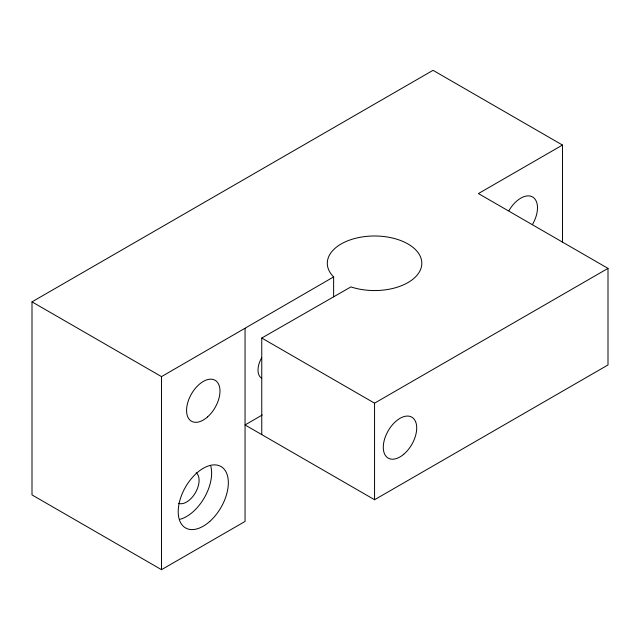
<?xml version="1.0" encoding="UTF-8"?>
<svg xmlns="http://www.w3.org/2000/svg" width="640" height="640" viewBox="0 0 640 640"><rect width="100%" height="100%" fill="white"/><g stroke="black" fill="none" stroke-linecap="round" stroke-linejoin="round"><path stroke-width="0.96" d="M245.056 328.392L245.056 521.44L161.504 569.68L32 494.912L32 301.856L161.504 376.624L333.624 276.912A47.264 27.288 0 0 1 366.352 236.4A47.264 27.288 0 0 1 421.104 268.008A47.264 27.288 0 0 1 350.928 286.904L261.76 338.04L261.76 434.616M262.248 414.968L245.056 424.968L374.56 499.736L608 364.96L608 268.384L478.424 193.568L562.472 145.048L562.472 242.568M32 301.856L433.04 70.32L562.472 145.048M261.76 338.04L374.56 403.16L608 268.384M374.56 403.16L374.56 499.736M333.624 276.912L333.624 296.824M161.504 376.624L161.504 569.68M508.96 210.624A23.632 13.64 -60 0 1 532.592 196.984A23.632 13.64 -60 0 1 532.592 224.272M261.68 378.24A17.72 10.264 -59.9 0 1 261.68 357.776M196.168 472.728A17.72 10.232 -60 0 1 195.432 492.688A17.72 10.232 -60 0 1 178.512 503.312M210.776 466.104A35.448 20.464 -60 0 1 180.08 519.28M403.696 454.32A23.632 13.64 -60 0 0 412.264 417.448A23.632 13.64 -60 0 0 384.04 441.136A23.632 13.64 -60 0 0 403.696 454.32M207.6 416.888A23.632 13.64 -60 0 0 215.096 380.28A23.632 13.64 -60 0 0 187.136 405.072A23.632 13.64 -60 0 0 207.6 416.888M209.768 521.432A35.448 20.464 -60 0 0 221 466.528A35.448 20.464 -60 0 0 179.064 503.712A35.448 20.464 -60 0 0 209.768 521.432"/></g></svg>
